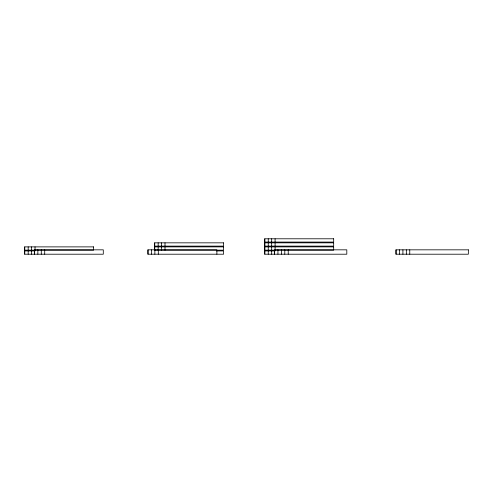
<?xml version="1.0" encoding="UTF-8"?>
<svg xmlns="http://www.w3.org/2000/svg" width="493" height="493" viewBox="0 0 493 493"><rect width="100%" height="100%" fill="white"/><g stroke="black" fill="none" stroke-linecap="round" stroke-linejoin="round"><path stroke-width="0.74" d="M35.114 250.925L24.65 250.925L24.65 254.209L103.29 254.209L103.29 249.834L34.436 249.834L34.436 254.209M216.427 250.925L223.594 250.925L223.594 254.209L147.918 254.209L147.918 249.834L216.883 249.834L216.883 254.209M275.18 250.925L264.716 250.925L264.716 254.209L346.807 254.209L346.807 249.834L274.521 249.834L274.521 254.209M34.553 252.022L34.325 254.209M274.638 252.022L274.416 254.209M409.763 249.834L409.763 254.209M406.343 249.834L406.343 254.209M402.917 249.834L402.917 254.209M399.49 249.834L399.49 254.209M396.07 249.834L396.07 254.209M288.22 249.834L288.22 254.209M284.794 249.834L284.794 254.209M281.374 249.834L281.374 254.209M277.947 249.834L277.947 254.209M275.094 238.791L275.094 242.075M275.094 242.839L275.094 246.118M275.094 246.882L275.094 250.161M271.674 238.791L271.674 242.075M271.674 242.839L271.674 246.118M271.674 246.882L271.674 250.161M271.674 250.925L271.674 254.209M268.247 238.791L268.247 242.075M268.247 242.839L268.247 246.118M268.247 246.882L268.247 250.161M268.247 250.925L268.247 254.209M264.821 238.791L264.821 242.075M264.821 242.839L264.821 246.118M264.821 246.882L264.821 250.161M264.821 250.925L264.821 254.209M165.007 242.839L165.007 246.118M165.007 246.882L165.007 250.161M161.581 242.839L161.581 246.118M161.581 246.882L161.581 250.161M158.296 249.834L158.296 254.209M158.161 242.839L158.161 246.118M158.161 246.882L158.161 250.161M154.87 249.834L154.87 254.209M154.734 242.839L154.734 246.118M154.734 246.882L154.734 250.161M151.45 249.834L151.45 254.209M148.023 249.834L148.023 254.209M44.709 249.834L44.709 254.209M41.283 249.834L41.283 254.209M37.856 249.834L37.856 254.209M35.028 246.882L35.028 250.161M31.607 246.882L31.607 250.161M31.607 250.925L31.607 254.209M28.181 246.882L28.181 250.161M28.181 250.925L28.181 254.209M24.755 246.882L24.755 250.161M24.755 250.925L24.755 254.209M333.681 238.791L264.716 238.791L264.716 242.075L333.681 242.075L333.681 238.791M223.594 242.839L154.629 242.839L154.629 246.118L223.594 246.118L223.594 242.839M333.681 242.839L264.716 242.839L264.716 246.118L333.681 246.118L333.681 242.839M93.615 246.882L24.65 246.882L24.65 250.161L93.615 250.161L93.615 246.882M223.594 246.882L154.629 246.882L154.629 250.161L223.594 250.161L223.594 246.882M333.681 246.882L264.716 246.882L264.716 250.161L333.681 250.161L333.681 246.882M468.35 249.834L395.959 249.834L395.959 254.209L468.35 254.209L468.35 249.834"/></g></svg>
